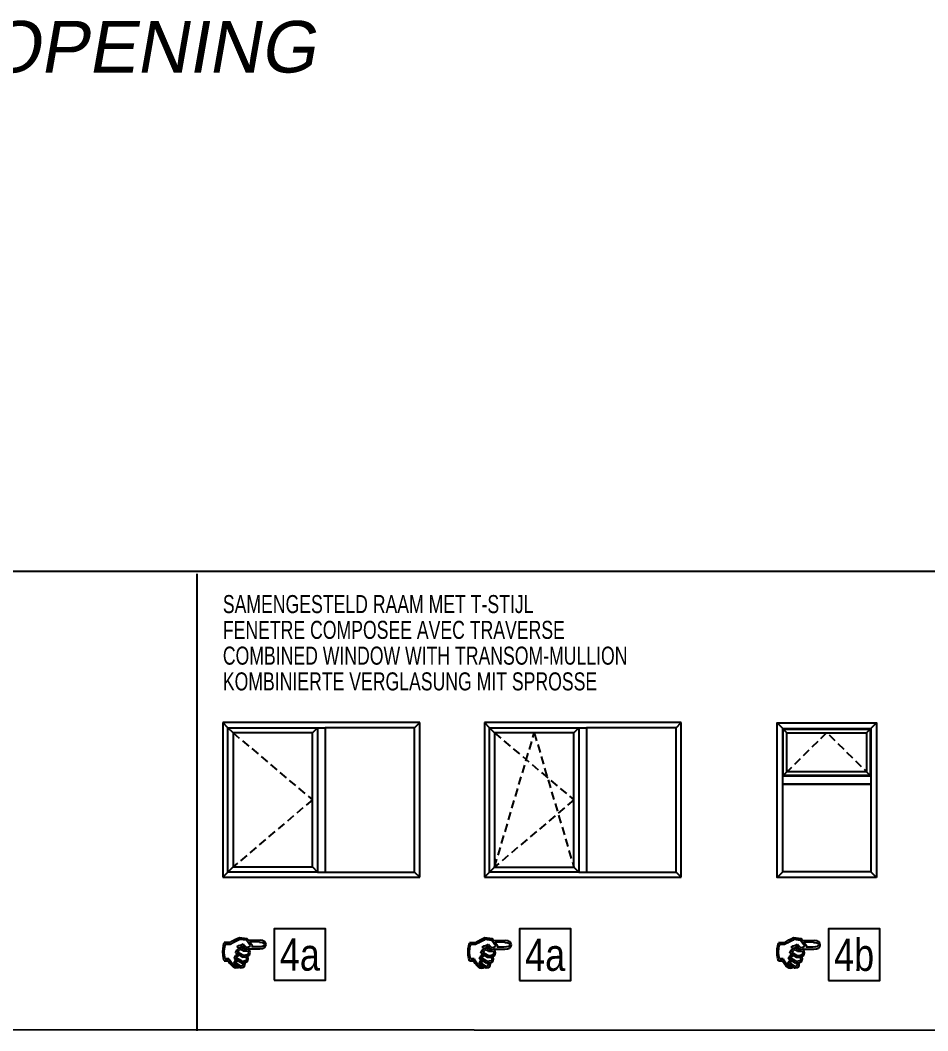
# Model space of a CAD drawing. Header units: millimetres. Extents: x -158 to 6343, y 4572 to 7765.
# Drawn here: x 2257 to 3666, y 6197 to 7765 of the extents above; entities that cross this region are included whole.
import ezdxf
from ezdxf.enums import TextEntityAlignment as Align

# ---------------------------------------------------------------- set-up
doc = ezdxf.new("R2010")
doc.units = ezdxf.units.MM
doc.header["$LTSCALE"] = 0.2
doc.linetypes.add('DASHED2', pattern=[9.525, 6.35, -3.175])
for name, color, linetype in [('RI-LAYOUT', 7, 'Continuous'), ('RI-TEXT-GENERAL-DEU', 7, 'Continuous'), ('RI-TEXT-GENERAL-ENG', 7, 'Continuous'), ('RI-TEXT-GENERAL-FRA', 7, 'Continuous'), ('RI-TEXT-GENERAL-NL', 7, 'Continuous'), ('RI-TEXT-LIBRARY', 7, 'Continuous'), ('RI-TEXT-TECHN', 7, 'Continuous')]:
    doc.layers.add(name, color=color, linetype=linetype)
doc.styles.add('T5', font='arial.ttf', dxfattribs={"oblique": 10, "height": 3.5})
doc.styles.add('T6', font='arial.ttf', dxfattribs={"width": 0.8, "height": 3.5})
doc.styles.add('T8', font='arial.ttf', dxfattribs={"width": 0.7, "height": 3.5})

# ---------------------------------------------------------------- blocks, each defined once
blk = doc.blocks.new('info-assembly-nr')
at = {"layer": 'RI-LAYOUT'}
blk.add_lwpolyline([(0, 0), (4, 0), (4, 4), (0, 4)], close=True, dxfattribs=at)
at = {"layer": 'RI-TEXT-TECHN', "style": 'T6', "width": 0.8}
blk.add_attdef('ASSEMBLY-NR', text='', height=2.5, dxfattribs=at).set_placement((2, 2), align=Align.MIDDLE_CENTER)
blk = doc.blocks.new('icon-see-page')
at = {"layer": 'RI-LAYOUT'}
h = blk.add_hatch(color=256, dxfattribs=at)
h.paths.add_polyline_path([(1.874, 2.589), (2.148, 2.226), (2.018, 2.133), (1.972, 2.127), (1.845, 2.167), (1.719, 2.286), (1.671, 2.352), (1.532, 2.264), (1.389, 2.224), (1.338, 2.221), (1.307, 2.223), (1.311, 2.1), (1.352, 2.094), (1.499, 2.119), (1.639, 2.192), (1.654, 2.203), (1.785, 2.079), (1.848, 2.039), (2.035, 2.009), (2.099, 2.029), (2.734, 2.039), (2.906, 2.054), (3.033, 2.101), (3.043, 2.107), (3.14, 2.251), (3.146, 2.309), (3.093, 2.488), (3.047, 2.529), (2.936, 2.571), (2.77, 2.591), (2.701, 2.592), (1.98, 2.614), (1.908, 2.71), (1.421, 2.774), (1.267, 2.706), (1.121, 2.632), (0.984, 2.554), (0.855, 2.47), (0.824, 2.448), (0.446, 2.448), (0.393, 2.249), (0.362, 2.042), (0.352, 1.839), (0.363, 1.632), (0.396, 1.423), (0.437, 1.264), (0.689, 1.264), (0.808, 1.093), (0.926, 0.955), (1.041, 0.851), (1.085, 0.82), (1.191, 0.807), (1.335, 0.832), (1.399, 0.857), (1.277, 0.938), (1.161, 0.921), (1.099, 0.931), (0.978, 1.047), (0.866, 1.185), (0.762, 1.347), (0.735, 1.395), (0.497, 1.395), (0.458, 1.608), (0.442, 1.817), (0.442, 1.855), (0.454, 2.064), (0.491, 2.274), (0.504, 2.324), (0.825, 2.324), (1.02, 2.434), (1.181, 2.523), (1.31, 2.591), (1.407, 2.636), (1.426, 2.645)])
h.paths.add_polyline_path([(2.069, 2.491), (2.715, 2.468), (2.916, 2.448), (3.03, 2.387), (3.059, 2.307), (2.953, 2.201), (2.83, 2.173), (2.661, 2.163), (2.632, 2.163), (2.231, 2.16), (2.274, 2.223)], flags=16)
h.paths.add_polyline_path([(1.504, 2.11), (1.375, 2.071), (1.266, 1.955), (1.18, 1.774), (1.304, 1.698), (1.426, 1.623), (1.609, 1.506), (1.869, 1.509), (1.968, 1.529), (2.084, 1.625), (2.123, 1.789), (2.102, 1.915), (2.035, 2.009), (1.848, 2.039), (1.687, 2.037), (1.594, 2.092)], flags=17)
h.paths.add_polyline_path([(1.583, 1.966), (1.662, 1.908), (1.889, 1.908), (1.998, 1.88), (2.033, 1.792), (1.98, 1.67), (1.839, 1.628), (1.825, 1.628), (1.638, 1.63), (1.302, 1.824), (1.405, 1.959), (1.504, 1.986)], flags=16)
h.paths.add_polyline_path([(1.323, 1.583), (1.426, 1.623), (1.304, 1.698), (1.194, 1.602), (1.093, 1.418), (1.09, 1.41), (1.2, 1.34), (1.295, 1.277), (1.532, 1.125), (1.788, 1.125), (1.927, 1.202), (1.938, 1.216), (1.987, 1.405), (1.968, 1.529), (1.869, 1.509), (1.896, 1.403), (1.851, 1.284), (1.721, 1.244), (1.562, 1.249), (1.219, 1.461)], flags=17)
h.paths.add_polyline_path([(1.291, 1.273), (1.295, 1.277), (1.2, 1.34), (1.097, 1.18), (1.057, 1.072), (1.277, 0.938), (1.399, 0.857), (1.465, 0.817), (1.526, 0.812), (1.684, 0.849), (1.771, 0.959), (1.789, 1.085), (1.788, 1.125), (1.703, 1.125), (1.651, 0.972), (1.539, 0.936), (1.47, 0.938), (1.18, 1.133)], flags=17)
at = {"color": 6}
for p, q in [((0.984, 2.554), (1.121, 2.632)), ((1.121, 2.632), (1.267, 2.706)), ((1.267, 2.706), (1.421, 2.774)), ((1.31, 2.591), (1.407, 2.636)), ((1.426, 2.645), (1.407, 2.636)), ((1.421, 2.774), (1.908, 2.71)), ((1.874, 2.589), (1.426, 2.645)), ((1.98, 2.614), (1.908, 2.71)), ((1.98, 2.614), (2.701, 2.592)), ((0.352, 1.839), (0.362, 2.042)), ((0.362, 2.042), (0.393, 2.249)), ((0.393, 2.249), (0.446, 2.448)), ((0.442, 1.855), (0.454, 2.064)), ((0.446, 2.448), (0.446, 2.448)), ((0.446, 2.448), (0.824, 2.448)), ((0.824, 2.448), (0.446, 2.448)), ((0.824, 2.448), (0.446, 2.448)), ((0.454, 2.064), (0.491, 2.274)), ((0.504, 2.324), (0.491, 2.274)), ((0.825, 2.324), (0.504, 2.324)), ((0.855, 2.47), (0.824, 2.448)), ((1.02, 2.434), (0.825, 2.324)), ((0.855, 2.47), (0.984, 2.554)), ((1.02, 2.434), (1.181, 2.523)), ((1.181, 2.523), (1.31, 2.591)), ((1.266, 1.955), (1.375, 2.071)), ((1.307, 2.223), (1.338, 2.221)), ((1.311, 2.1), (1.307, 2.223)), ((1.311, 2.1), (1.352, 2.094)), ((1.389, 2.224), (1.338, 2.221)), ((1.352, 2.094), (1.499, 2.119)), ((1.375, 2.071), (1.504, 2.11)), ((1.532, 2.264), (1.389, 2.224)), ((1.504, 1.986), (1.405, 1.959)), ((1.639, 2.192), (1.499, 2.119)), ((1.504, 2.11), (1.594, 2.092)), ((1.504, 1.986), (1.583, 1.966)), ((1.532, 2.264), (1.671, 2.352)), ((1.662, 1.908), (1.583, 1.966)), ((1.687, 2.037), (1.594, 2.092)), ((1.654, 2.203), (1.639, 2.192)), ((1.785, 2.079), (1.654, 2.203)), ((1.671, 2.352), (1.719, 2.286)), ((1.687, 2.037), (1.848, 2.039)), ((1.845, 2.167), (1.719, 2.286)), ((1.848, 2.039), (1.785, 2.079)), ((1.845, 2.167), (1.972, 2.127)), ((1.848, 2.039), (2.035, 2.009)), ((2.148, 2.226), (1.874, 2.589)), ((2.018, 2.133), (1.972, 2.127)), ((2.018, 2.133), (2.148, 2.226)), ((2.099, 2.029), (2.035, 2.009)), ((2.102, 1.915), (2.035, 2.009)), ((2.274, 2.223), (2.069, 2.491)), ((2.715, 2.468), (2.069, 2.491)), ((2.099, 2.029), (2.734, 2.039)), ((2.274, 2.223), (2.231, 2.16)), ((2.632, 2.163), (2.231, 2.16)), ((2.661, 2.163), (2.632, 2.163)), ((2.83, 2.173), (2.661, 2.163)), ((2.701, 2.592), (2.77, 2.591)), ((2.715, 2.468), (2.916, 2.448)), ((2.734, 2.039), (2.906, 2.054)), ((2.936, 2.571), (2.77, 2.591)), ((2.953, 2.201), (2.83, 2.173)), ((2.906, 2.054), (3.033, 2.101)), ((2.916, 2.448), (3.03, 2.387)), ((2.936, 2.571), (3.047, 2.529)), ((2.953, 2.201), (3.059, 2.307)), ((3.059, 2.307), (3.03, 2.387)), ((3.043, 2.107), (3.033, 2.101)), ((3.043, 2.107), (3.14, 2.251)), ((3.093, 2.488), (3.047, 2.529)), ((3.146, 2.309), (3.093, 2.488)), ((3.14, 2.251), (3.146, 2.309)), ((0.363, 1.632), (0.352, 1.839)), ((0.396, 1.423), (0.363, 1.632)), ((0.437, 1.264), (0.396, 1.423)), ((0.442, 1.817), (0.442, 1.855)), ((0.458, 1.608), (0.442, 1.817)), ((0.497, 1.395), (0.458, 1.608)), ((0.735, 1.395), (0.497, 1.395)), ((0.497, 1.395), (0.735, 1.395)), ((0.497, 1.395), (0.735, 1.395)), ((0.735, 1.395), (0.762, 1.347)), ((0.735, 1.395), (0.735, 1.395)), ((0.866, 1.185), (0.762, 1.347)), ((1.093, 1.418), (1.09, 1.41)), ((1.09, 1.41), (1.2, 1.34)), ((1.093, 1.418), (1.194, 1.602)), ((1.097, 1.18), (1.2, 1.34)), ((1.18, 1.774), (1.266, 1.955)), ((1.18, 1.774), (1.304, 1.698)), ((1.194, 1.602), (1.304, 1.698)), ((1.2, 1.34), (1.295, 1.277)), ((1.2, 1.34), (1.295, 1.277)), ((1.323, 1.583), (1.219, 1.461)), ((1.562, 1.249), (1.219, 1.461)), ((1.302, 1.824), (1.405, 1.959)), ((1.638, 1.63), (1.302, 1.824)), ((1.426, 1.623), (1.304, 1.698)), ((1.304, 1.698), (1.426, 1.623)), ((1.323, 1.583), (1.426, 1.623)), ((1.426, 1.623), (1.609, 1.506)), ((1.609, 1.506), (1.869, 1.509)), ((1.638, 1.63), (1.825, 1.628)), ((1.662, 1.908), (1.889, 1.908)), ((1.839, 1.628), (1.825, 1.628)), ((1.98, 1.67), (1.839, 1.628)), ((1.896, 1.403), (1.851, 1.284)), ((1.968, 1.529), (1.869, 1.509)), ((1.968, 1.529), (1.869, 1.509)), ((1.896, 1.403), (1.869, 1.509)), ((1.889, 1.908), (1.998, 1.88)), ((1.938, 1.216), (1.987, 1.405)), ((1.968, 1.529), (2.084, 1.625)), ((1.987, 1.405), (1.968, 1.529)), ((1.98, 1.67), (2.033, 1.792)), ((1.998, 1.88), (2.033, 1.792)), ((2.084, 1.625), (2.123, 1.789)), ((2.123, 1.789), (2.102, 1.915)), ((0.437, 1.264), (0.689, 1.264)), ((0.808, 1.093), (0.689, 1.264)), ((0.926, 0.955), (0.808, 1.093)), ((0.978, 1.047), (0.866, 1.185)), ((1.041, 0.851), (0.926, 0.955)), ((1.099, 0.931), (0.978, 1.047)), ((1.085, 0.82), (1.041, 0.851)), ((1.057, 1.072), (1.097, 1.18)), ((1.057, 1.072), (1.277, 0.938)), ((1.085, 0.82), (1.191, 0.807)), ((1.099, 0.931), (1.161, 0.921)), ((1.161, 0.921), (1.277, 0.938)), ((1.18, 1.133), (1.291, 1.273)), ((1.47, 0.938), (1.18, 1.133)), ((1.191, 0.807), (1.335, 0.832)), ((1.277, 0.938), (1.399, 0.857)), ((1.295, 1.277), (1.291, 1.273)), ((1.532, 1.125), (1.295, 1.277)), ((1.335, 0.832), (1.399, 0.857)), ((1.465, 0.817), (1.399, 0.857)), ((1.465, 0.817), (1.526, 0.812)), ((1.47, 0.938), (1.539, 0.936)), ((1.526, 0.812), (1.684, 0.849)), ((1.788, 1.125), (1.532, 1.125)), ((1.532, 1.125), (1.703, 1.125)), ((1.788, 1.125), (1.532, 1.125)), ((1.539, 0.936), (1.651, 0.972)), ((1.562, 1.249), (1.721, 1.244)), ((1.651, 0.972), (1.703, 1.125)), ((1.684, 0.849), (1.771, 0.959)), ((1.703, 1.125), (1.788, 1.125)), ((1.788, 1.125), (1.703, 1.125)), ((1.851, 1.284), (1.721, 1.244)), ((1.771, 0.959), (1.789, 1.085)), ((1.927, 1.202), (1.788, 1.125)), ((1.789, 1.085), (1.788, 1.125)), ((1.938, 1.216), (1.927, 1.202))]:
    blk.add_line(p, q, dxfattribs=at)
blk = doc.blocks.new('info-text-ARCH-1')
at = {"layer": 'RI-TEXT-GENERAL-DEU', "style": 'T8', "width": 0.7}
blk.add_attdef('DEU', (2.5, 1.191), '', height=1.75, dxfattribs=at)
at = {"layer": 'RI-TEXT-GENERAL-ENG', "style": 'T8', "width": 0.7}
blk.add_attdef('ENG', (2.5, 3.691), '', height=1.75, dxfattribs=at)
at = {"layer": 'RI-TEXT-GENERAL-FRA', "style": 'T8', "width": 0.7}
blk.add_attdef('FRA', (2.5, 6.191), '', height=1.75, dxfattribs=at)
at = {"layer": 'RI-TEXT-GENERAL-NL', "style": 'T8', "width": 0.7}
blk.add_attdef('NED', (2.5, 8.691), '', height=1.75, dxfattribs=at)

msp = doc.modelspace()

# ---------------------------------------------------------------- linework, layer by layer
at = {"layer": 'RI-LAYOUT'}
for p, q in [((4585.42, 6909.27), (-152.93, 6909.27)), ((2531.6, 6196.61), (2531.6, 6906.07)), ((2877.23, 6675), (2571.6, 6675)), ((2571.6, 6675), (2571.6, 6435)), ((2579.54, 6667.08), (2571.6, 6675)), ((2579.54, 6667.08), (2718.47, 6667.08)), ((2579.54, 6442.93), (2579.54, 6667.08)), ((2587.47, 6659.14), (2579.54, 6667.08)), ((2718.47, 6667.08), (2710.53, 6659.14)), ((2718.47, 6667.08), (2718.47, 6442.93)), ((2718.47, 6667.08), (2730.37, 6667.08)), ((2730.37, 6667.07), (2730.37, 6442.93)), ((2869.3, 6667.07), (2730.37, 6667.07)), ((2869.3, 6667.07), (2877.23, 6675)), ((2869.3, 6442.93), (2869.3, 6667.07)), ((2877.23, 6435), (2877.23, 6675)), ((3283.23, 6674.94), (2977.6, 6674.94)), ((2977.6, 6674.94), (2977.6, 6434.94)), ((2985.54, 6667.01), (2977.6, 6674.94)), ((2985.54, 6667.01), (3124.47, 6667.01)), ((2985.54, 6442.86), (2985.54, 6667.01)), ((2993.47, 6659.07), (2985.54, 6667.01)), ((3124.47, 6667.01), (3116.53, 6659.07)), ((3124.47, 6667.01), (3124.47, 6442.86)), ((3124.47, 6667.01), (3136.37, 6667.01)), ((3136.37, 6667), (3136.37, 6442.86)), ((3275.3, 6667), (3136.37, 6667)), ((3275.3, 6667), (3283.23, 6674.94)), ((3275.3, 6442.86), (3275.3, 6667)), ((3283.23, 6434.94), (3283.23, 6674.94)), ((2710.53, 6659.14), (2587.47, 6659.14)), ((2587.47, 6659.14), (2587.47, 6450.86)), ((2710.53, 6450.86), (2710.53, 6659.14)), ((3116.53, 6659.07), (2993.47, 6659.07)), ((2993.47, 6659.07), (2993.47, 6450.79)), ((3116.53, 6450.79), (3116.53, 6659.07)), ((3447.33, 6659.35), (3441.67, 6665.01)), ((3571.1, 6659.35), (3576.75, 6665.01)), ((3447.33, 6598.78), (3441.67, 6593.12)), ((3571.1, 6598.78), (3576.75, 6593.12)), ((2587.47, 6450.86), (2579.54, 6442.93)), ((2587.47, 6450.86), (2710.53, 6450.86)), ((2710.53, 6450.86), (2718.47, 6442.93)), ((2993.47, 6450.79), (2985.54, 6442.86)), ((2993.47, 6450.79), (3116.53, 6450.79)), ((3116.53, 6450.79), (3124.47, 6442.86)), ((2579.54, 6442.93), (2571.6, 6435)), ((2571.6, 6435), (2877.23, 6435)), ((2718.47, 6442.93), (2579.54, 6442.93)), ((2718.47, 6442.93), (2730.37, 6442.93)), ((2730.37, 6442.93), (2869.3, 6442.93)), ((2869.3, 6442.93), (2877.23, 6435)), ((2985.54, 6442.86), (2977.6, 6434.94)), ((2977.6, 6434.94), (3283.23, 6434.94)), ((3124.47, 6442.86), (2985.54, 6442.86)), ((3124.47, 6442.86), (3136.37, 6442.86)), ((3136.37, 6442.86), (3275.3, 6442.86)), ((3275.3, 6442.86), (3283.23, 6434.94)), ((4585.42, 6196.61), (-152.93, 6199.82))]:
    msp.add_line(p, q, dxfattribs=at)
at = {"layer": 'RI-LAYOUT', "linetype": 'DASHED2', "ltscale": 10}
for p, q in [((2587.47, 6659.14), (2710.53, 6555)), ((2993.47, 6659.07), (3116.53, 6554.93)), ((2993.47, 6450.79), (3055, 6659.07)), ((3055, 6659.07), (3116.53, 6450.79)), ((2710.53, 6555), (2587.47, 6450.86)), ((3116.53, 6554.93), (2993.47, 6450.79))]:
    msp.add_line(p, q, dxfattribs=at)
at = {"layer": 'RI-LAYOUT'}
for points in [[(3586.35, 6434.61), (3432.07, 6434.61), (3432.07, 6674.61), (3586.35, 6674.61), (3586.35, 6434.61)], [(3440.81, 6665.86), (3432.07, 6674.61)], [(3577.61, 6665.86), (3586.35, 6674.61)], [(3577.61, 6579.24), (3440.81, 6579.24), (3440.81, 6665.86), (3577.61, 6665.86), (3577.61, 6579.24)], [(3576.75, 6593.12), (3441.67, 6593.12), (3441.67, 6665.01), (3576.75, 6665.01), (3576.75, 6593.12)], [(3571.1, 6598.78), (3447.33, 6598.78), (3447.33, 6659.35), (3571.1, 6659.35), (3571.1, 6598.78)], [(3440.81, 6592.27), (3577.61, 6592.27)], [(3577.61, 6443.35), (3440.81, 6443.35), (3440.81, 6579.24), (3577.61, 6579.24), (3577.61, 6443.35)], [(3432.07, 6434.61), (3440.81, 6443.35)], [(3577.61, 6443.35), (3586.35, 6434.61)]]:
    msp.add_lwpolyline(points, dxfattribs=at)
at = {"layer": 'RI-LAYOUT', "linetype": 'DASHED2', "ltscale": 10, "flags": 128}
msp.add_lwpolyline([(3576.75, 6593.12), (3509.21, 6659.35), (3441.67, 6593.12)], dxfattribs=at)

# ---------------------------------------------------------------- block references
ref = msp.add_blockref('info-text-ARCH-1', (2531.6, 6705.88), dxfattribs=dict(xscale=16, yscale=16, zscale=80))
ref.add_attrib('NED', 'SAMENGESTELD RAAM MET T-STIJL', (2571.6, 6844.93), dxfattribs={"layer": 'RI-TEXT-GENERAL-NL', "height": 28, "style": 'T8', "width": 0.7})
ref.add_attrib('FRA', 'FENETRE COMPOSEE AVEC TRAVERSE', (2571.6, 6804.93), dxfattribs={"layer": 'RI-TEXT-GENERAL-FRA', "height": 28, "style": 'T8', "width": 0.7})
ref.add_attrib('ENG', 'COMBINED WINDOW WITH TRANSOM-MULLION', (2571.6, 6764.93), dxfattribs={"layer": 'RI-TEXT-GENERAL-ENG', "height": 28, "style": 'T8', "width": 0.7})
ref.add_attrib('DEU', 'KOMBINIERTE VERGLASUNG MIT SPROSSE', (2571.6, 6724.93), dxfattribs={"layer": 'RI-TEXT-GENERAL-DEU', "height": 28, "style": 'T8', "width": 0.7})
at = {"xscale": 20, "yscale": 20, "zscale": 0.8}
for p, values in [((2651.16, 6275), {'ASSEMBLY-NR': '4a'}), ((3031.99, 6274.61), {'ASSEMBLY-NR': '4a'}), ((3511.62, 6274.61), {'ASSEMBLY-NR': '4b'})]:
    msp.add_blockref('info-assembly-nr', p, dxfattribs=at).add_auto_attribs(values)
at = {"xscale": 24, "yscale": 24, "zscale": 0.8}
for p in [(2563.16, 6275), (2943.99, 6274.61), (3423.62, 6274.61)]:
    msp.add_blockref('icon-see-page', p, dxfattribs=at)

# ---------------------------------------------------------------- texts
at = {"layer": 'RI-TEXT-LIBRARY', "style": 'T5', "oblique": 10}
msp.add_text('SLIMLINE 38 CLASSIC WINDOWS - INWARD OPENING', height=80, dxfattribs=at).set_placement((-152.93, 7660.02), align=Align.BOTTOM_LEFT)

doc.saveas('drawing.dxf')
